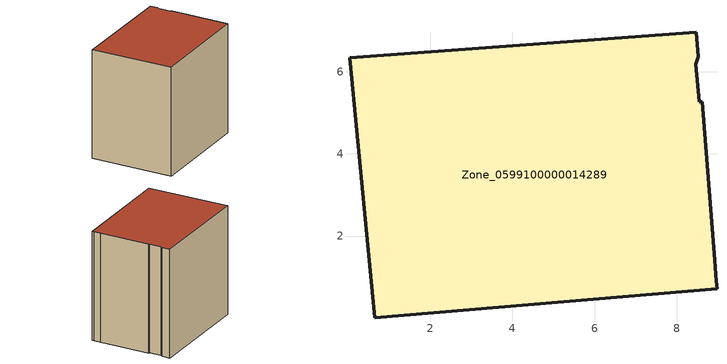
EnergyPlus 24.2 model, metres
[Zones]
Zone_0599100000014289
 floor ground (C_G): 8.54,5.27 8.62,5.28 8.93,1.41 8.96,0.9 8.98,0.71 0.65,0.01 0.03,6.34 8.48,6.96 8.53,6.37 8.46,6.18 z0
 wall outside (C_F): 8.62,5.28 8.54,5.27 8.46,6.18 8.53,6.37 8.48,6.96 0.03,6.34 0.65,0.01 8.98,0.71 8.96,0.9 8.93,1.41 8.62,5.28 z0:8.48
 roof outside (C_R): 8.53,6.37 8.48,6.96 0.03,6.34 0.65,0.01 8.98,0.71 8.96,0.9 8.93,1.41 8.62,5.28 8.54,5.27 8.46,6.18 z8.48
[BUILDING]
Pand.0599100000014289: North Axis=0; Terrain=City; Loads Convergence Tolerance Value=0.04; Temperature Convergence Tolerance Value=0.4; Solar Distribution=FullExterior; Maximum Number of Warmup Days=25; Minimum Number of Warmup Days=1
[Site:Location]
Rotterdam.The.Hague.AP_ZH_NLD Design_Conditions: Latitude=51.96; Longitude=4.45; Time Zone=1; Elevation=-4.5
[SITE:GROUNDTEMPERATURE:BUILDINGSURFACE]
18, 18, 18, 18, 18, 18, 18, 18, 18, 18, 18, 18
[MATERIAL] Thermal Absorptance=0.9; Solar Absorptance=0.7; Visible Absorptance=0.7
Name | Roughness | Thickness | Conductivity | Density | Specific Heat
G.TI.1946-1964 | MediumSmooth | 0.15 | 1 | 540 | 1210
F.TI.1946-1964 | Rough | 0.3 | 0.857143 | 1920 | 840
R.TI.1946-1964 | MediumRough | 0.2 | 0.277778 | 1500 | 1000
[CONSTRUCTION]
C_G: G.TI.1946-1964
C_F: F.TI.1946-1964
C_R: R.TI.1946-1964
[ZONE]
Zone_0599100000014289: Type=1; Multiplier=1; Ceiling Height=Autocalculate; Volume=Autocalculate; Floor Area=autocalculate; Part of Total Floor Area=Yes
[ZONEINFILTRATION:DESIGNFLOWRATE]
Infil_Zone_0599100000014289: Zone or ZoneList or Space or SpaceList=Zone_0599100000014289; Schedule=AlwaysOn; Design Flow Rate Calculation Method=Flow/Area; Flow Rate per Floor Area=0.003; Constant Term Coefficient=1; Temperature Term Coefficient=0; Velocity Term Coefficient=0; Velocity Squared Term Coefficient=0
[HVACTEMPLATE:ZONE:IDEALLOADSAIRSYSTEM]
Zone_0599100000014289: Maximum Heating Supply Air Temperature=50; Minimum Cooling Supply Air Temperature=13; Maximum Heating Supply Air Humidity Ratio=0.0156; Minimum Cooling Supply Air Humidity Ratio=0.0077; Heating Limit=NoLimit; Cooling Limit=NoLimit; Dehumidification Control Type=ConstantSensibleHeatRatio; Cooling Sensible Heat Ratio=0.7; Dehumidification Setpoint=60; Humidification Control Type=None; Humidification Setpoint=30; Outdoor Air Method=None; Outdoor Air Flow Rate per Person=0.00944; Outdoor Air Flow Rate per Zone Floor Area=0; Outdoor Air Flow Rate per Zone=0; Demand Controlled Ventilation Type=None; Outdoor Air Economizer Type=NoEconomizer; Heat Recovery Type=None; Sensible Heat Recovery Effectiveness=0.7; Latent Heat Recovery Effectiveness=0.65
[ZONECONTROL:THERMOSTAT]
ThermostatControl_Zone_0599100000014289: Zone or ZoneList=Zone_0599100000014289; Control Type Schedule=DualSetpointControlType; Control 1=Thermostat_Zone_0599100000014289; Temperature Difference Between Cutout And Setpoint=0
[THERMOSTATSETPOINT:DUALSETPOINT]
Thermostat_Zone_0599100000014289: Heating Setpoint Temperature Schedule=HeatingSetpoint_Zone_0599100000014289; Cooling Setpoint Temperature Schedule=CoolingSetpoint_Zone_0599100000014289
[SCHEDULE:COMPACT]
HeatingSetpoint_Zone_0599100000014289: Through: 12/31, For: AllDays, Until: 24:00, 21
CoolingSetpoint_Zone_0599100000014289: Through: 12/31, For: AllDays, Until: 24:00, 24
DualSetpointControlType: Through: 12/31, For: AllDays, Until: 24:00, 4
AlwaysOn: Through: 12/31, For: AllDays, Until: 24:00, 1
